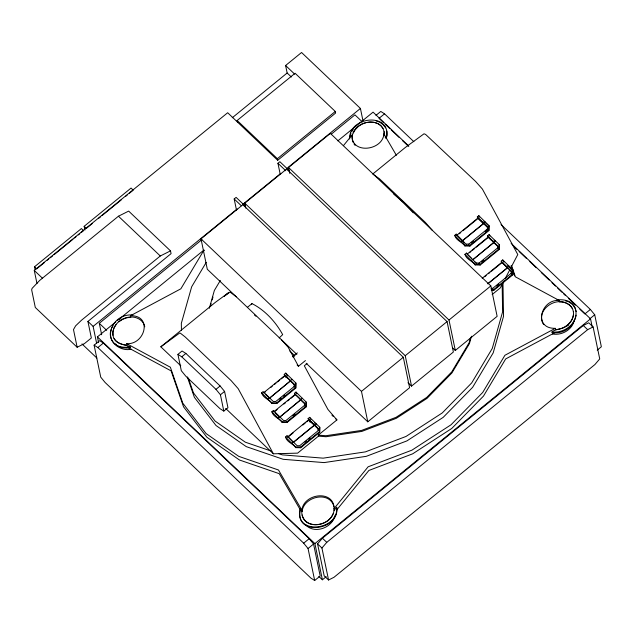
<?xml version="1.0" encoding="UTF-8"?>
<svg xmlns="http://www.w3.org/2000/svg" width="633" height="633" viewBox="0 0 633 633"><rect width="100%" height="100%" fill="white"/><g stroke="black" fill="none" stroke-linecap="round" stroke-linejoin="round"><path stroke-width="0.95" d="M294.234 386.462L294.361 384.278L284.225 374.364L285.752 373.114L295.888 383.036L295.769 388.076L276.827 403.522L271.866 403.411C268.938 399.138 263.106 398.102 261.587 392.816L263.114 391.574L273.25 401.488L275.735 401.544L294.234 386.462L294.377 387.143L294.361 384.278M295.769 388.076L295.888 383.036M304.473 405.413L304.6 403.229L294.464 393.315L295.991 392.072L306.127 401.987L306.008 407.035L287.065 422.472L282.104 422.361C279.177 418.089 273.345 417.06 271.826 411.767L273.353 410.524L283.489 420.447L285.974 420.502L304.473 405.413L304.615 406.093L304.6 403.229M306.008 407.035L306.127 401.987M308.113 418.587L318.257 428.501L318.122 430.685L299.623 445.767L297.138 445.711L287.002 435.797L285.475 437.039C286.994 442.332 292.826 443.361 295.761 447.634L300.715 447.745L319.657 432.299L319.776 427.259L309.64 417.345L308.113 418.587L308.722 419.711L314.411 425.289L293.301 442.499L287.002 435.797M318.304 430.638L318.257 428.501M319.657 432.299L319.776 427.259M485.242 231.528L487.457 229.716L487.45 226.851L477.314 216.937L478.833 215.695L488.977 225.609L488.858 230.657L469.915 246.095L464.954 245.984C462.019 241.711 456.195 240.682 454.676 235.389L456.203 234.147L466.481 244.742M487.457 229.716L487.45 226.851M488.858 230.657L488.977 225.609M497.688 245.81L497.696 248.666L497.688 245.81L487.552 235.887L489.072 234.645L499.215 244.567L499.097 249.608L480.154 265.053L475.193 264.942C472.258 260.661 466.434 259.633 464.915 254.347L466.442 253.097L476.72 263.7L474.734 261.817M499.097 249.608L499.215 244.567M511.337 271.074L511.353 273.939L511.337 271.074L501.201 261.16L502.721 259.918L512.865 269.832L512.746 274.88L493.803 290.318L491.327 290.262M512.746 274.88L512.865 269.832M110.617 331.589L111.574 328.187M209.317 308.303L214.365 290.452L220.347 280.435M210.322 306.499L211.121 303.682M212.182 299.923L212.981 297.099M350.002 136.412L350.959 133.017M352.32 136.562C353.451 119.423 385.339 115.72 384.255 135.422M396.369 155.291L383.946 133.959C382.514 150.82 351.117 154.571 352.019 135.098L343.426 145.645M386.391 138.303C392.413 111.63 348.372 116.156 349.677 139.015M301.838 510.111C303.943 492.727 335.696 489.372 334.026 510.238C332.214 527.93 300.002 531.19 301.838 510.111L278.488 470.002L238.744 456.361L206.097 433.565L182.779 403.166L170.372 367.235L126.727 343.672L126.988 344.938C121.955 345.064 116.686 342.967 114.098 338.449M302.099 511.377C303.808 496.407 329.69 490.425 333.971 506.645M334.746 515.848C332.278 528.144 313.675 534.576 305.351 524.393M470.493 338.014L469.164 342.714L451.717 371.935L426.777 397.389L396.036 417.329L361.609 430.408L325.821 435.726L318.272 435.116L318.486 436.129L297.629 453.133L273.385 453.806L225.657 408.435M471.498 336.21L469.377 343.727L451.922 372.948L426.982 398.402L396.25 418.342L361.815 431.421L326.027 436.738L318.486 436.129M573.419 315.068C571.987 323.447 563.774 329.207 555.584 329.603L555.315 328.337C532.923 328.828 540.693 299.267 559.058 300.398L559.319 301.664C565.57 301.348 572.303 305.13 573.395 311.665M574.131 320.678C572.082 329.999 561.574 335.664 552.482 333.979M576.141 315.171C574.242 326.098 562.452 333.449 551.762 331.866C556.565 328.582 563.061 329.579 567.461 325.307C571.472 321.952 574.218 316.793 573.356 311.468M503.892 281.052L500.307 287.888L492.142 294.551M505.237 278.488L509.715 269.935M510.617 268.226L517.786 254.545L482.37 189.03L475.557 181.394L425.645 134.465L424.047 133.777L405.215 147.552L372.671 174.083M251.515 304.433L251.966 303.611C264.831 310.02 275.838 322.023 282.674 334.635L279.193 337.927M112.057 327.388L113.014 325.789M116.013 324.674L113.964 328.108L112.935 331.739L112.998 335.332M206.231 262.379L191.672 286.765L181.331 323.344L181.442 330.189M351.916 131.419L353.349 129.013M353.349 132.93L355.398 129.504L358.318 126.521M333.005 513.877C328.242 526.245 305.897 529.679 302.155 514.977M333.765 508.972L368.129 466.798L411.917 450.166L451.012 424.798L482.726 392.436L504.92 355.271L555.315 328.337M334.074 510.435L336.701 507.207C339.241 530.707 293.237 535.724 300.351 508.505L302.139 511.583M336.368 510.372L368.889 470.454L412.676 453.821L451.764 428.462L483.485 396.092L505.68 358.927L555.204 332.46M317.568 543.874L322.411 538.216L583.294 325.512L588.737 322.79L593.105 326.937L599.728 358.919L594.885 364.576L334.002 577.28L328.559 580.002L324.191 575.856L317.568 543.874L321.928 548.02L328.559 580.002M321.928 548.02L326.77 542.354L587.653 329.658L593.105 326.937M204.435 250.225L203.058 251.633L180.864 288.798L130.469 315.732L130.73 316.998C136.91 316.69 143.588 320.361 144.767 326.802M567.579 325.908L568.75 324.713M35.092 269.603L34.506 266.794L81.396 228.56L83.58 230.634L81.309 232.485M84.933 230.064L84.157 226.313L131.047 188.08L133.231 190.153L129.448 193.239M36.983 283.584L34.261 270.433L227.674 112.737L277.697 160.276L335.617 113.054L335.292 111.471L295.089 73.254L237.161 120.484L237.486 122.058M291.362 76.997L287.153 73.001L285.602 65.508L301.561 52.499L360.422 108.449L362.97 120.753M44.247 262.703L36.69 268.867L34.506 266.794M47.277 260.234L48.788 259M50.3 257.766L52.571 255.922M54.082 254.688L72.993 239.266M74.504 238.04L76.015 236.805M78.286 234.954L79.798 233.719M92.386 223.457L86.341 228.386L84.157 226.313M98.439 218.52L100.71 216.668M102.222 215.442L121.132 200.02M125.666 196.325L127.178 195.091M232.279 117.738L287.153 73.001M118.442 216.217L39.642 280.466L32.101 288.363L31.65 289.819L35.306 307.488L77.147 347.256L84.45 343.6L91.35 337.982L87.924 321.437L171.084 253.635L170.506 250.874L128.673 211.106L118.442 216.217L160.284 255.985L170.506 250.874M277.697 160.276L277.365 158.701L335.292 111.471M160.284 255.985L81.483 320.235L75.62 325.845L73.491 329.587L77.147 347.256M236.505 210.203L234.178 198.952L236.101 197.385L245.398 206.223M280.269 174.518L277.934 163.274L279.865 161.708L289.162 170.538M96.651 343.41L93.122 326.383L237.114 208.985M242.471 204.617L280.767 173.395M286.899 168.394L360.422 108.449M296.853 354.393L207.308 269.278L201.001 238.855L242.843 204.744L403.308 357.273L409.606 387.697L367.773 421.807L306.166 363.247M245.786 208.099L244.765 203.177L286.599 169.066L447.072 321.596L453.37 352.019L411.537 386.122L407.953 382.72M289.74 173.355L288.529 167.5L330.363 133.389L490.836 285.91L497.134 316.334L455.301 350.445L452.429 347.723M101.66 334.73L99.294 323.297L201.856 239.678M243.958 205.353L245.485 204.103M287.588 169.779L289.115 168.536M331.217 134.212L354.939 114.866L362.321 121.876M98.606 342.595L97.427 336.883L115.799 321.896M117.334 320.646L203.85 250.106M337.848 140.858L373.066 112.144L408.839 146.144M94.111 345.167L99.626 340.665L103.385 343.062L309.197 538.683L313.564 544.016L320.195 576.006L314.672 580.501L310.914 578.111L105.102 382.482L100.734 377.149L94.111 345.167L97.87 347.557L303.682 543.185L308.049 548.518L314.672 580.501M375.962 115.372L380.789 111.44L384.548 113.829L413.847 141.681M97.87 347.557L103.385 343.062M384.548 113.829L379.032 118.324L383.321 122.398M180.769 365.771L160.822 346.813L215.315 302.384L228.497 292.739L224.256 296.197L230.048 292.035L236.267 296.782M177.92 354.369L182.059 350.999L185.888 353.436L220.118 385.972L224.573 391.408L227.951 407.731L223.813 411.102L219.983 408.665L185.746 376.129L181.299 370.693L177.92 354.369L181.75 356.806L215.98 389.35L220.434 394.778L223.813 411.102M181.75 356.806L185.888 353.436M247.408 307.329L251.966 303.611M215.98 389.35L220.118 385.972M220.434 394.778L224.573 391.408M292.509 356.846L297.368 352.882M293.34 356.87L294.756 355.714L294.63 355.113M263.724 392.697L284.834 375.488L284.225 374.364M477.915 218.061L483.612 223.639L462.501 240.856L456.804 235.27L477.915 218.061L477.314 216.937M263.914 393.046L265.417 391.819M270.695 387.515L272.206 386.288M274.469 384.445L275.972 383.21M277.483 381.984L279.746 380.14M281.25 378.906L285.024 375.836L287.77 378.447M459.257 233.783L460.769 232.548M463.032 230.705L477.353 219.026M297.122 364.972L298.467 366.254L305.438 360.573M307.06 363.548L304.323 365.779L327.878 409.377L336.922 419.916L318.272 435.116M261.587 392.816L267.83 399.027L269.349 397.785M290.46 380.568L291.987 379.325M454.676 235.389L460.911 241.6L462.438 240.358M483.549 223.148L485.076 221.898M290.484 380.852L269.413 398.276L290.484 380.852L284.834 375.488M462.454 240.643L483.565 223.425M466.339 244.069L468.816 244.124L487.323 229.035M279.572 399.209L281.052 397.999M283.275 396.187L284.755 394.984M471.181 242.985L473.397 241.181M267.83 399.027L271.731 402.73L276.684 402.841L295.627 387.404M460.911 241.6L464.812 245.311L469.773 245.422L488.716 229.977M294.464 393.315L295.073 394.438L273.962 411.648L273.353 410.524M487.552 235.887L488.154 237.011L467.043 254.221L466.442 253.097M274.152 412.004L277.167 409.543M283.948 404.012L285.459 402.778M287.722 400.934L289.226 399.708M290.737 398.474L295.263 394.786M469.496 252.733L471.007 251.499M472.511 250.272L474.774 248.429M476.285 247.202L488.344 237.367L491.097 239.978M271.826 411.767L278.061 417.978L279.588 416.736M300.699 399.526L302.226 398.284M464.915 254.347L471.15 260.551L472.677 259.308M493.787 242.099L495.307 240.856M300.715 399.803L279.651 417.234L300.715 399.803L295.073 394.438M493.803 242.384L472.74 259.807L493.851 242.597L488.154 237.011M476.578 263.019L479.054 263.075L497.562 247.986M292.77 415.746L294.994 413.935M481.42 261.943L483.636 260.131M278.061 417.978L281.97 421.689L286.923 421.8L305.866 406.354M471.15 260.551L475.051 264.262L480.012 264.372L498.954 248.927M287.611 436.92L308.722 419.711M482.204 278.267L501.811 262.284L501.201 261.16M287.801 437.268L293.079 432.972M302.883 424.98L305.138 423.137M306.649 421.902L308.912 420.059L313.034 423.983M484.656 276.771L486.168 275.545M488.423 273.701L489.934 272.467M491.445 271.24L502.001 262.632L507.5 267.862L487.893 283.845M285.475 437.039L291.718 443.25L293.237 442.008M314.348 424.79L315.875 423.548M507.437 267.371L508.964 266.129M293.261 442.285L314.372 425.075M487.853 283.631L507.452 267.648L501.811 262.284M367.773 421.807L361.475 391.384L403.308 357.273M411.537 386.122L405.239 355.706L447.072 321.596M455.301 350.445L448.995 320.021L490.836 285.91M491.058 288.308L492.711 288.347L511.211 273.258M304.94 442.222L306.419 441.019M308.643 439.207L310.123 438.004M496.549 286.005L498.772 284.193M291.718 443.25L295.619 446.953L300.58 447.064L319.515 431.627M491.184 289.59L493.661 289.645L512.603 274.2M303.682 543.185L309.197 538.683M597.212 350.144L601.35 346.773L594.727 314.791L590.36 309.458L584.845 313.952L579.836 309.197M308.049 548.518L313.564 544.016M589.901 318.723L594.727 314.791M326.224 576.671L322.395 579.788L314.902 543.589L590.542 318.858L511.132 243.381M160.822 346.813L179.653 333.037L180.373 333.187L185.247 337.017L231.164 380.655L238.222 388.709L273.385 453.806M359.038 126.054L361.926 124.179L365.961 122.652M119.487 319.333L120.887 318.423M118.933 321.691L122.541 319.356L126.576 317.821L130.77 317.196M373.802 174.74L379.396 178.728L425.313 222.365L432.371 230.412M366.8 122.525L370.155 122.027L374.222 122.351M130.73 316.998C121.449 317.315 111.701 325.227 112.951 335.134C114.122 344.241 124.052 344.099 130.374 346.939C100.014 351.378 107.46 312.955 132.859 314.989M126.727 343.672C145.092 344.803 152.862 315.234 130.469 315.732M131.324 349.147C121.354 351.75 109.066 343.213 110.379 332.436M556.929 299.923C587.994 296.822 577.407 336.788 551.889 332.467M559.319 301.664C549.317 301.775 538.208 311.871 542.402 322.284M559.358 301.862C564.399 301.743 569.668 303.84 572.256 308.358M376.2 120.95L378.771 121.837M375.14 122.667L377.885 123.609L380.9 125.714L383.052 128.515M565.404 300.794L567.975 301.672M117.809 346.235L122.09 347.707L126.845 348.087L130.501 347.541L127.993 346.188M270.244 450.743L245.359 442.206L215.078 421.056L193.445 392.856L188.325 378.043M278.544 453.592L282.223 454.858L323.162 458.157L365.383 451.883L406.006 436.454L442.269 412.93L471.696 382.902L492.276 348.427L502.618 311.847L502.143 283.489M559.058 300.398L515.412 276.835L511.599 265.773M128.341 347.794L171.124 370.898L183.538 406.821L206.856 437.221L239.503 460.017L279.24 473.666L300.604 510.356M379.626 122.129L383.139 124.582L385.655 127.858M568.83 301.973L572.343 304.426L574.859 307.701L576.196 311.571M393.718 194.038L403.846 202.631L413.317 212.846M254.426 314.973L255.922 316.223M501.027 224.549L590.36 309.458M385.457 124.44L389.746 128.515M391.178 129.876L399.035 137.345M402.612 140.74L408.332 146.176M513.379 246.031L516.955 249.426M519.1 251.459L526.245 258.256M529.813 261.651L536.246 267.767M541.247 272.522L549.112 279.992M551.968 282.706L555.545 286.1M557.689 288.142L561.977 292.217M563.402 293.577L565.546 295.611M568.402 298.333L575.555 305.122M483.834 221.265L489.111 226.29M478.105 218.409L487.592 227.532M494.072 240.224L495.394 241.474M583.294 325.512L587.653 329.658M493.21 242.091L497.831 246.482M507.721 265.496L513.007 270.513M506.194 266.738L511.48 271.755M285.602 65.508L294.709 74.164M462.517 240.975L464.495 242.858M467.747 254.893L471.284 258.248M288.529 167.5L448.995 320.021M237.161 120.484L277.365 158.701M277.934 163.274L285.799 170.752M244.765 203.177L405.239 355.706M234.178 198.952L241.323 205.749M201.001 238.855L361.475 391.384M289.772 350.975L294.756 355.714M331.929 415.177L333.354 416.538M335.49 418.563L336.922 419.916M289.882 380.568L294.503 384.959M300.121 399.518L304.742 403.909M314.633 422.915L316.619 424.798M313.77 424.79L318.391 429.182M265.836 394.707L269.365 398.062M275.371 412.993L279.604 417.02M99.294 323.297L106.668 330.315M322.411 538.216L326.77 542.354M34.261 270.433L42.601 278.362M87.924 321.437L93.122 326.383M97.427 336.883L314.902 543.589M81.989 343.917L96.841 358.033M318.818 576.394L322.395 579.788M281.408 339.692L288.213 347.319L298.467 366.254M542.687 323.115L543.763 324.515M354.021 143.976L355.097 145.376M115.61 343.854L117.224 345.958M385.149 136.957L386.043 138.492L386.937 135.327L386.866 131.126M301.814 511.409L300.477 509.106C293.364 536.325 339.367 531.309 336.827 507.808M478.833 215.695L479.624 217.151M489.072 234.645L489.863 236.109M502.721 259.918L503.908 262.109M456.203 234.147L456.804 235.27M285.752 373.114L287.327 376.042M295.991 392.072L296.774 393.528M309.64 417.345L310.819 419.537M285.024 375.836L285.807 377.284M308.912 420.059L310.091 422.235M511.084 265.749L514.582 275.885M353.198 142.449L352.344 139.964L352.019 135.098M187.328 376.928L194.363 397.295L215.995 425.495L246.277 446.637L283.149 459.297L324.08 462.596L366.301 456.322L406.924 440.892L443.187 417.361L472.614 387.341L493.194 352.866L503.536 316.286L502.966 282.057M590.542 318.858L592.116 326.478M493.661 289.645L493.803 290.318M492.711 288.347L492.846 289.02M480.012 264.372L480.154 265.053M479.054 263.075L479.197 263.755M475.051 264.262L475.193 264.942M469.773 245.422L469.915 246.095M468.816 244.124L468.958 244.797M464.812 245.311L464.954 245.984M383.946 133.959L384.215 135.225L384.152 131.632M300.58 447.064L300.715 447.745M295.619 446.953L295.761 447.634M286.923 421.8L287.065 422.472M281.97 421.689L282.104 422.361M276.684 402.841L276.827 403.522M271.731 402.73L271.866 403.411"/></g></svg>
